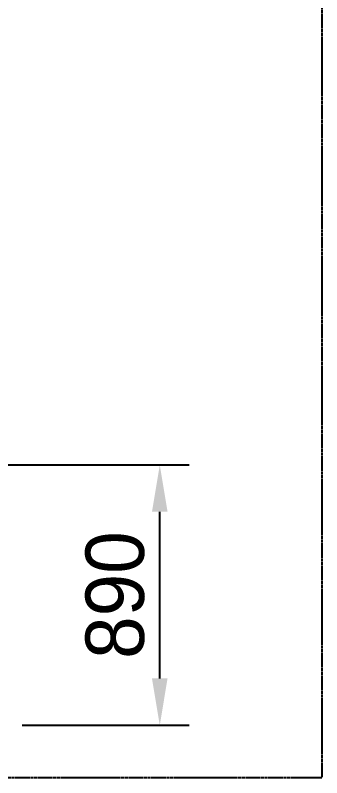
# Model space of a CAD drawing. Header units: inches. Extents: x 0 to 77285, y -118 to 40065.
# Drawn here: x 26574 to 27622, y 1629 to 4237 of the extents above; entities that cross this region are included whole.
import ezdxf

# ---------------------------------------------------------------- set-up
doc = ezdxf.new("R2010")
doc.units = ezdxf.units.IN
doc.header["$LTSCALE"] = 5
doc.header["$MEASUREMENT"] = 0
doc.linetypes.add('PHANTOM', pattern=[2.5, 1.25, -0.25, 0.25, -0.25, 0.25, -0.25])
doc.layers.add('66', color=6, linetype='PHANTOM')
doc.styles.add('SCI', font='')
doc.styles.get('SCI').set_extended_font_data('Gulim')
doc.dimstyles.new('SCH', dxfattribs={"dimtxt": 2.5, "dimasz": 2, "dimexe": 1.25, "dimexo": 0.625, "dimtad": 1, "dimdec": 8, "dimtxsty": 'SCI', "dimcen": 2.5, "dimclrd": 4, "dimclre": 4, "dimclrt": 7, "dimadec": 8, "dimazin": 2, "dimtfac": 1, "dimtdec": 8, "dimtmove": 0, "dimatfit": 3, "dimfxl": 1, "dimarcsym": 0})

# ---------------------------------------------------------------- blocks, each defined once
blk = doc.blocks.new('*D583')
at = {"color": 4, "lineweight": -2, "transparency": 16777216}
for p, q in [((26444.5, 2698.8), (27168.2, 2698.8)), ((27068.2, 1968.8), (27068.2, 2538.8)), ((26598, 1808.8), (27168.2, 1808.8))]:
    blk.add_line(p, q, dxfattribs=at)
at = {"color": 4, "transparency": 16777216}
for points in [[(27041.5, 2538.8), (27094.8, 2538.8), (27068.2, 2698.8)], [(27041.5, 1968.8), (27094.8, 1968.8), (27068.2, 1808.8)]]:
    blk.add_solid(points, dxfattribs=at)
at = {"layer": 'Defpoints', "color": 0, "transparency": 16777216}
for p in [(26394.5, 2698.8), (27068.2, 2698.8), (26548, 1808.8)]:
    blk.add_point(p, dxfattribs=at)
at = {"color": 7, "transparency": 16777216, "insert": (26915.7, 2253.8), "char_height": 200, "attachment_point": 5, "rotation": 90, "style": 'SCI'}
blk.add_mtext('890', dxfattribs=at)

msp = doc.modelspace()

# ---------------------------------------------------------------- linework, layer by layer
at = {"layer": '66'}
msp.add_lwpolyline([(15158.35005525, 8339.41492082), (27621.97526081, 8339.41492082), (27621.97526081, 1629.22279512), (15158.35005525, 1629.22279512)], close=True, dxfattribs=at)

# ---------------------------------------------------------------- dimensions: what is measured, and where the dimension line sits
dim = msp.add_linear_dim(base=(27068.1819826005, 2698.835387862), p1=(26547.9938006124, 1808.8353878621), p2=(26394.4938772385, 2698.835387862), angle=90, dimstyle='SCH', override={"dimscale": 80})
dim.commit()
dim.dimension.update_dxf_attribs({"geometry": '*D583', "text_midpoint": (26915.6520225472, 2253.8353878621)})

doc.saveas('drawing.dxf')
